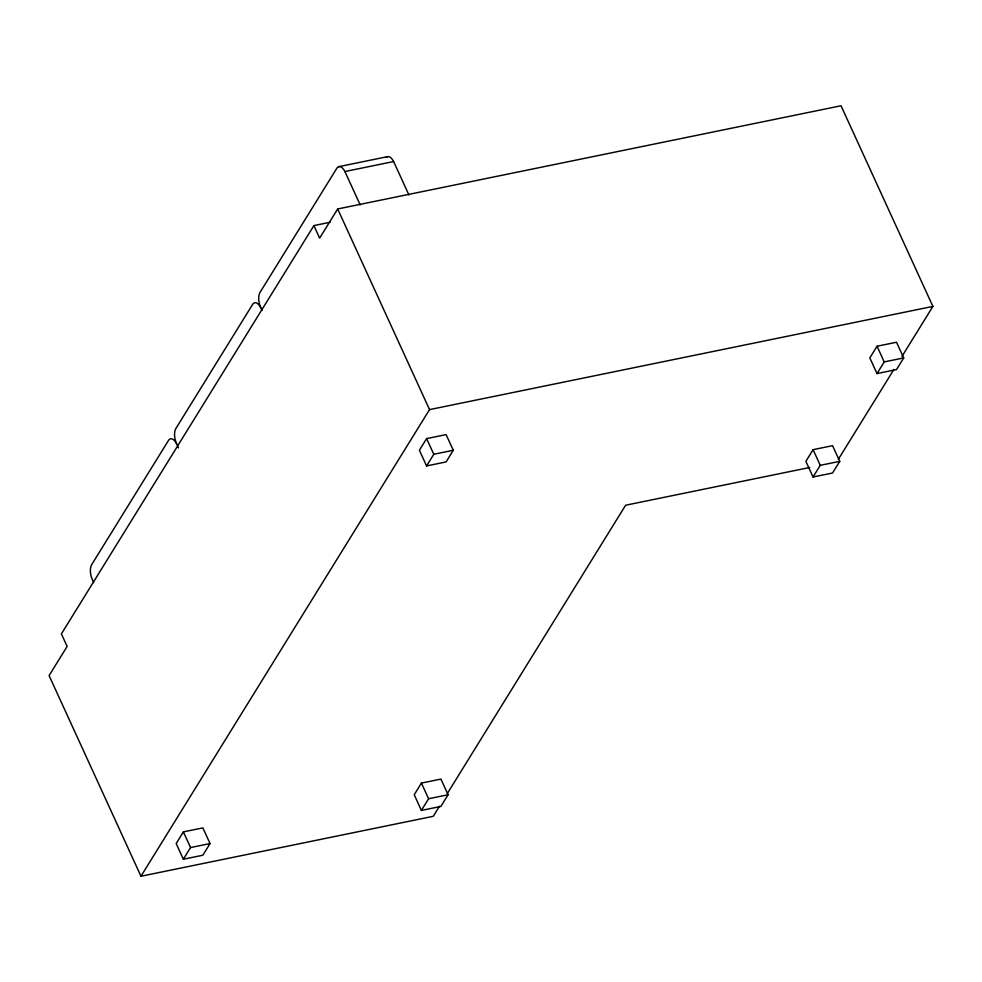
<?xml version="1.0" encoding="UTF-8"?>
<svg xmlns="http://www.w3.org/2000/svg" width="982" height="982" viewBox="0 0 982 982"><rect width="100%" height="100%" fill="white"/><g stroke="black" fill="none" stroke-linecap="round" stroke-linejoin="round"><path stroke-width="1.47" d="M330.136 222.263L313.896 225.602L61.4 633.881L67.132 646.426L49.1 675.591L140.966 876.239L433.246 816.312L439.519 806.161M901.967 356.417L932.9 306.409L841.034 105.761L337.673 208.97L319.629 238.135L313.896 225.602M140.966 876.239L429.539 409.617L932.9 306.409M183.389 831.889L176.171 843.55L183.352 859.225L202.832 855.236L210.05 843.563L202.869 827.887L183.389 831.889L190.557 847.564L183.352 859.225M426.618 438.598L419.4 450.259L426.581 465.934L446.061 461.933L453.279 450.272L446.098 434.596L426.618 438.598L433.786 454.273L426.581 465.934M421.425 783.084L414.22 794.745L421.388 810.42L440.881 806.418L448.087 794.757L440.918 779.082L421.425 783.084L428.606 798.759L421.388 810.42M447.35 793.481L625.62 505.227L809.757 467.481M813.084 449.67L805.866 461.331L813.035 477.007L832.527 473.017L839.745 461.356L832.564 445.668L813.084 449.67L820.252 465.345L813.035 477.007M877.049 346.241L869.831 357.902L877.012 373.577L896.492 369.588L903.71 357.914L896.529 342.239L877.049 346.241L884.217 361.916L877.012 373.577M838.321 459.343L893.915 369.453M338.741 166.67L387.46 156.678M262.022 310.41L260.746 307.636A11.06 5.168 78.4 0 1 260.046 292.39L336.998 167.971A12.042 5.622 78.4 0 1 344.915 171.543L393.622 161.551L408.893 194.89M433.786 454.273L453.279 450.272M884.217 361.916L903.71 357.914M820.252 465.345L839.745 461.356M190.557 847.564L210.05 843.563M428.606 798.759L448.087 794.757M344.915 171.543L360.185 204.882M337.673 208.97L429.539 409.617M260.746 307.636A12.042 5.622 78.4 0 0 252.84 304.064L175.888 428.496A11.06 5.168 78.4 0 0 176.588 443.729L178.491 447.902M93.683 582.608L92.418 579.822A11.06 5.168 78.4 0 1 91.719 564.589L168.671 440.157A12.042 5.622 78.4 0 1 176.588 443.729M386.245 157.378A12.042 5.622 78.4 0 1 393.622 161.551"/></g></svg>
